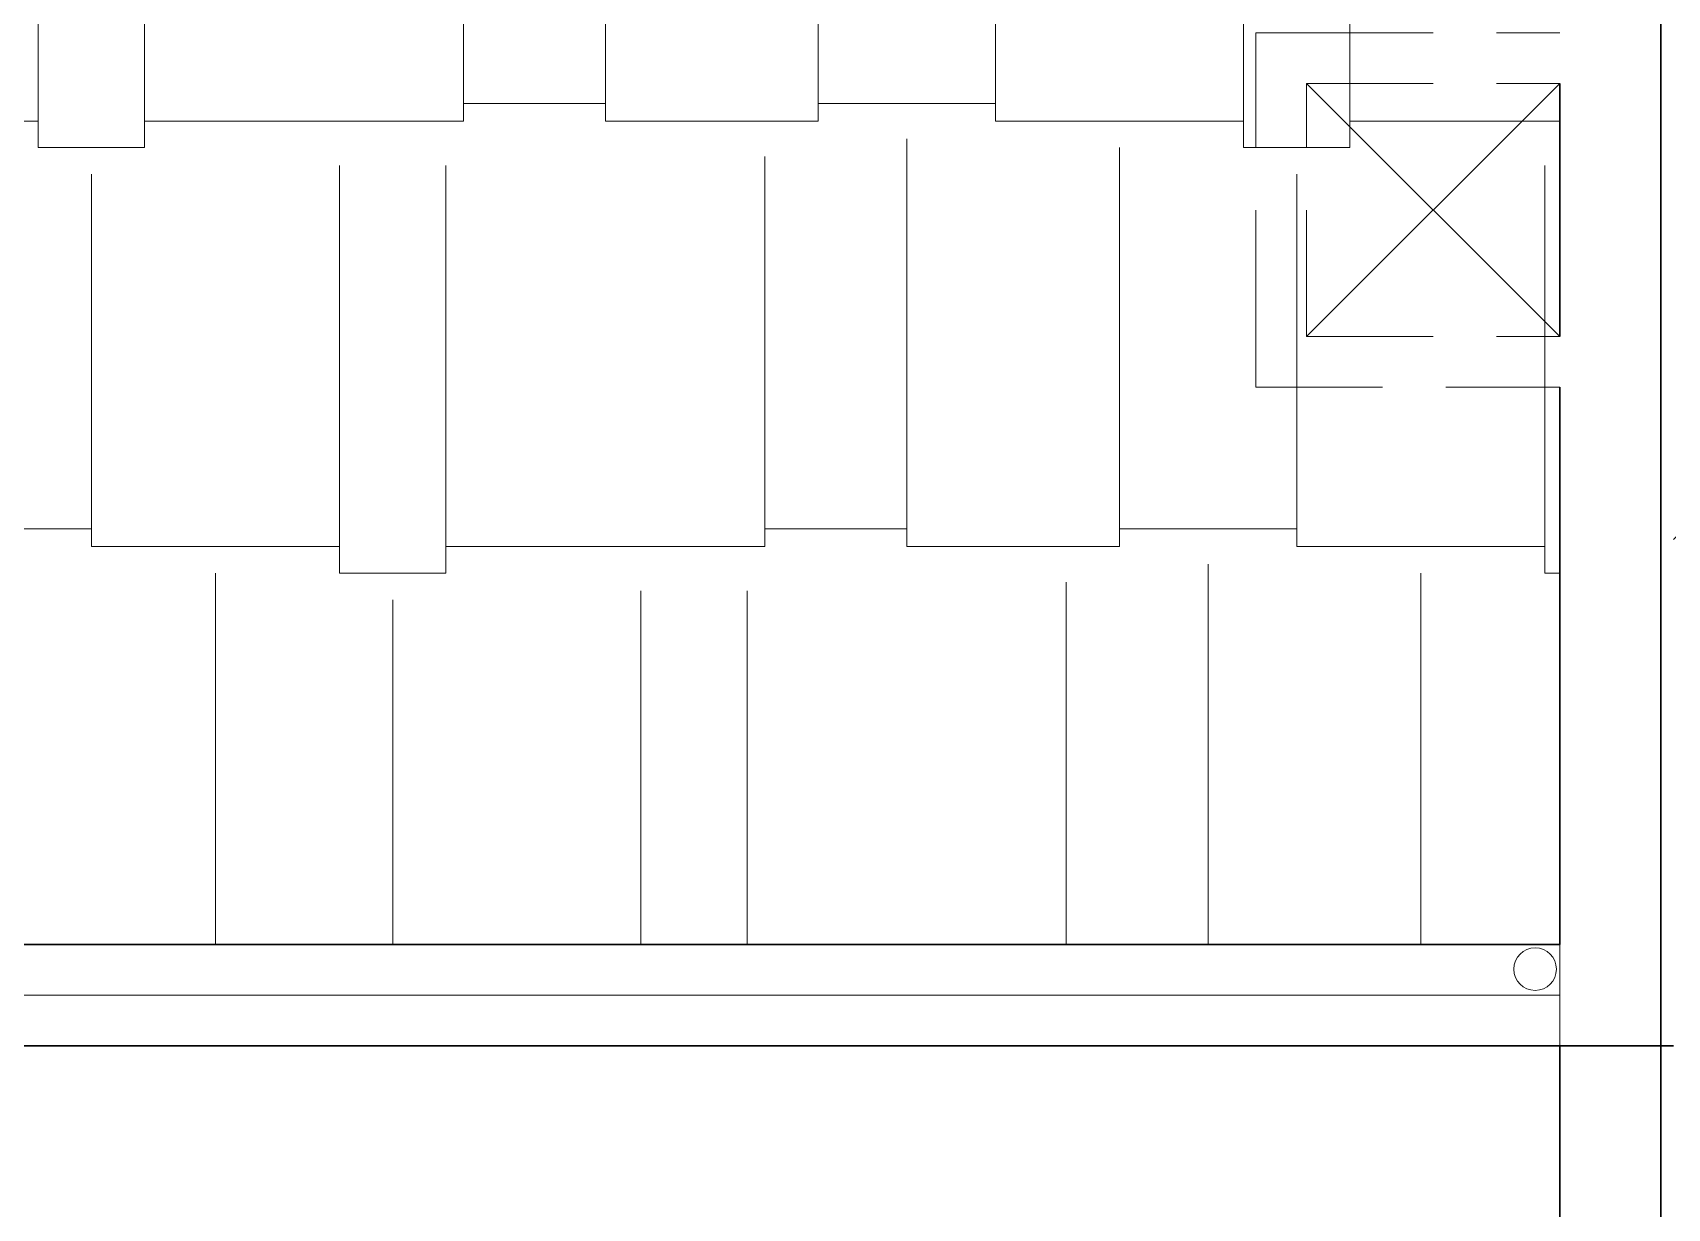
# Model space of a CAD drawing. Header units: millimetres. Extents: x 2099.4 to 2153.6, y 2404.8 to 2485.8.
# Drawn here: x 2132.211 to 2135.438, y 2423.295 to 2425.615 of the extents above; entities that cross this region are included whole.
import ezdxf

# ---------------------------------------------------------------- set-up
doc = ezdxf.new("R2010")
doc.units = ezdxf.units.MM
doc.linetypes.add('DASHDOT2', pattern=[0.5, 0.25, -0.125, 0, -0.125])
doc.linetypes.add('HIDDEN', pattern=[0.375, 0.25, -0.125])
doc.layers.add('Axe Parking', color=7, linetype='Continuous')

msp = doc.modelspace()

# ---------------------------------------------------------------- hatches: boundary and pattern name
at = {"lineweight": 5}
h = msp.add_hatch(dxfattribs=at)
h.set_pattern_fill('ANSI31', color=256, scale=0.7)
h.paths.add_polyline_path([(2147.4505, 2483.6154), (2137.4505, 2483.6154), (2137.4505, 2463.6154), (2147.4505, 2463.6154)])
h.paths.add_polyline_path([(2137.4505, 2483.6154), (2127.4505, 2483.6154), (2127.4505, 2463.6154), (2137.4505, 2463.6154)])
h.paths.add_polyline_path([(2127.4505, 2483.6154), (2115.4505, 2483.6154), (2115.4505, 2463.6154), (2127.4505, 2463.6154)])
h.paths.add_polyline_path([(2145.4505, 2443.6154), (2135.4505, 2443.6154), (2135.4505, 2423.6154), (2145.4505, 2423.6154)])
h.paths.add_polyline_path([(2125.4505, 2443.6154), (2117.9505, 2443.6154, 0.414214), (2115.4505, 2441.1154), (2115.4505, 2423.6154), (2125.4505, 2423.6154)])
h = msp.add_hatch(dxfattribs=at)
h.set_pattern_fill('AR-RSHKE', color=256, scale=0.07)
h.set_pattern_definition([(0, (2019.1006, 2388.4801), (1.785, 0.84), [0.42, -0.35, 0.49, -0.21, 0.63, -0.28]), (0, (2019.5206, 2388.5151), (1.785, 0.84), [0.35, -1.33, 0.28, -0.42]), (0, (2020.3606, 2388.4276), (1.785, 0.84), [0.21, -2.17]), (90, (2019.10057, 2388.4801), (-0.595, 0.84), [0.805, -2.555]), (90, (2019.52057, 2388.4801), (-0.595, 0.84), [0.7875, -2.5725]), (90, (2019.87057, 2388.4801), (-0.595, 0.84), [0.735, -2.625]), (90, (2020.36057, 2388.4276), (-0.595, 0.84), [0.805, -2.555]), (90, (2020.57057, 2388.4276), (-0.595, 0.84), [0.805, -2.555]), (90, (2021.20057, 2388.4801), (-0.595, 0.84), [0.77, -2.59])])
h.paths.add_polyline_path([(2135.2255, 2428.7621), (2125.6759, 2428.7619), (2125.676, 2423.8154), (2125.8755, 2423.8154), (2126.1755, 2423.8154), (2127.3755, 2423.8154), (2132.3655, 2423.8154), (2132.4655, 2423.8154), (2135.2255, 2423.8154), (2135.2255, 2424.0154), (2135.2255, 2425.6154)])
h.paths.add_polyline_path([(2135.2255, 2443.2154), (2135.2255, 2443.4154), (2125.6755, 2443.4154), (2125.6756, 2438.4119), (2135.2255, 2438.4121)])

# ---------------------------------------------------------------- linework, layer by layer
at = {"lineweight": 30}
for p, q in [((2135.4255, 2443.4154), (2135.4255, 2423.6154)), ((2135.2255, 2425.0154), (2135.2255, 2425.5154)), ((2135.2255, 2424.0154), (2135.2255, 2424.9154)), ((2135.2255, 2424.0154), (2135.2255, 2423.8154)), ((2132.3655, 2423.8154), (2127.3755, 2423.8154)), ((2132.3655, 2423.8154), (2132.4655, 2423.8154)), ((2132.4655, 2423.8154), (2135.2255, 2423.8154)), ((2125.4505, 2423.6154), (2135.4505, 2423.6154)), ((2135.4255, 2423.6154), (2127.3755, 2423.6154)), ((2135.2255, 2423.6154), (2135.2255, 2413.8154)), ((2135.4255, 2423.6154), (2135.4255, 2413.6154))]:
    msp.add_line(p, q, dxfattribs=at)
at = {"linetype": 'HIDDEN', "lineweight": 20}
for p, q in [((2134.7255, 2425.6154), (2134.6255, 2425.6154)), ((2134.6255, 2425.6154), (2134.6255, 2425.5154)), ((2134.7255, 2425.6154), (2135.2255, 2425.6154)), ((2134.6255, 2425.0154), (2134.6255, 2425.5154)), ((2134.7255, 2425.0154), (2134.7255, 2425.5154)), ((2134.7255, 2425.5154), (2135.2255, 2425.5154)), ((2135.2255, 2425.0154), (2135.2255, 2425.5154)), ((2135.2255, 2425.0154), (2135.2255, 2425.5154)), ((2134.6255, 2425.0154), (2134.6255, 2424.9154)), ((2134.7255, 2425.0154), (2135.2255, 2425.0154)), ((2134.6255, 2424.9154), (2135.2255, 2424.9154))]:
    msp.add_line(p, q, dxfattribs=at)
at = {"lineweight": 9}
for p, q in [((2134.7255, 2425.5154), (2135.2255, 2425.0154)), ((2135.2255, 2425.5154), (2134.7255, 2425.0154))]:
    msp.add_line(p, q, dxfattribs=at)
at = {"lineweight": 20}
msp.add_lwpolyline([(2125.6755, 2423.8154), (2135.2255, 2423.8154), (2135.2255, 2423.7154), (2125.6755, 2423.7154)], close=True, dxfattribs=at)
msp.add_circle((2135.1771, 2423.7669), 0.042, dxfattribs=at)
at = {"layer": 'Axe Parking', "linetype": 'DASHDOT2', "lineweight": 5}
for p, q in [((2135.2255, 2425.0154), (2135.2255, 2425.5154)), ((2135.2255, 2423.6153), (2135.2255, 2424.9154))]:
    msp.add_line(p, q, dxfattribs=at)

doc.saveas('drawing.dxf')
